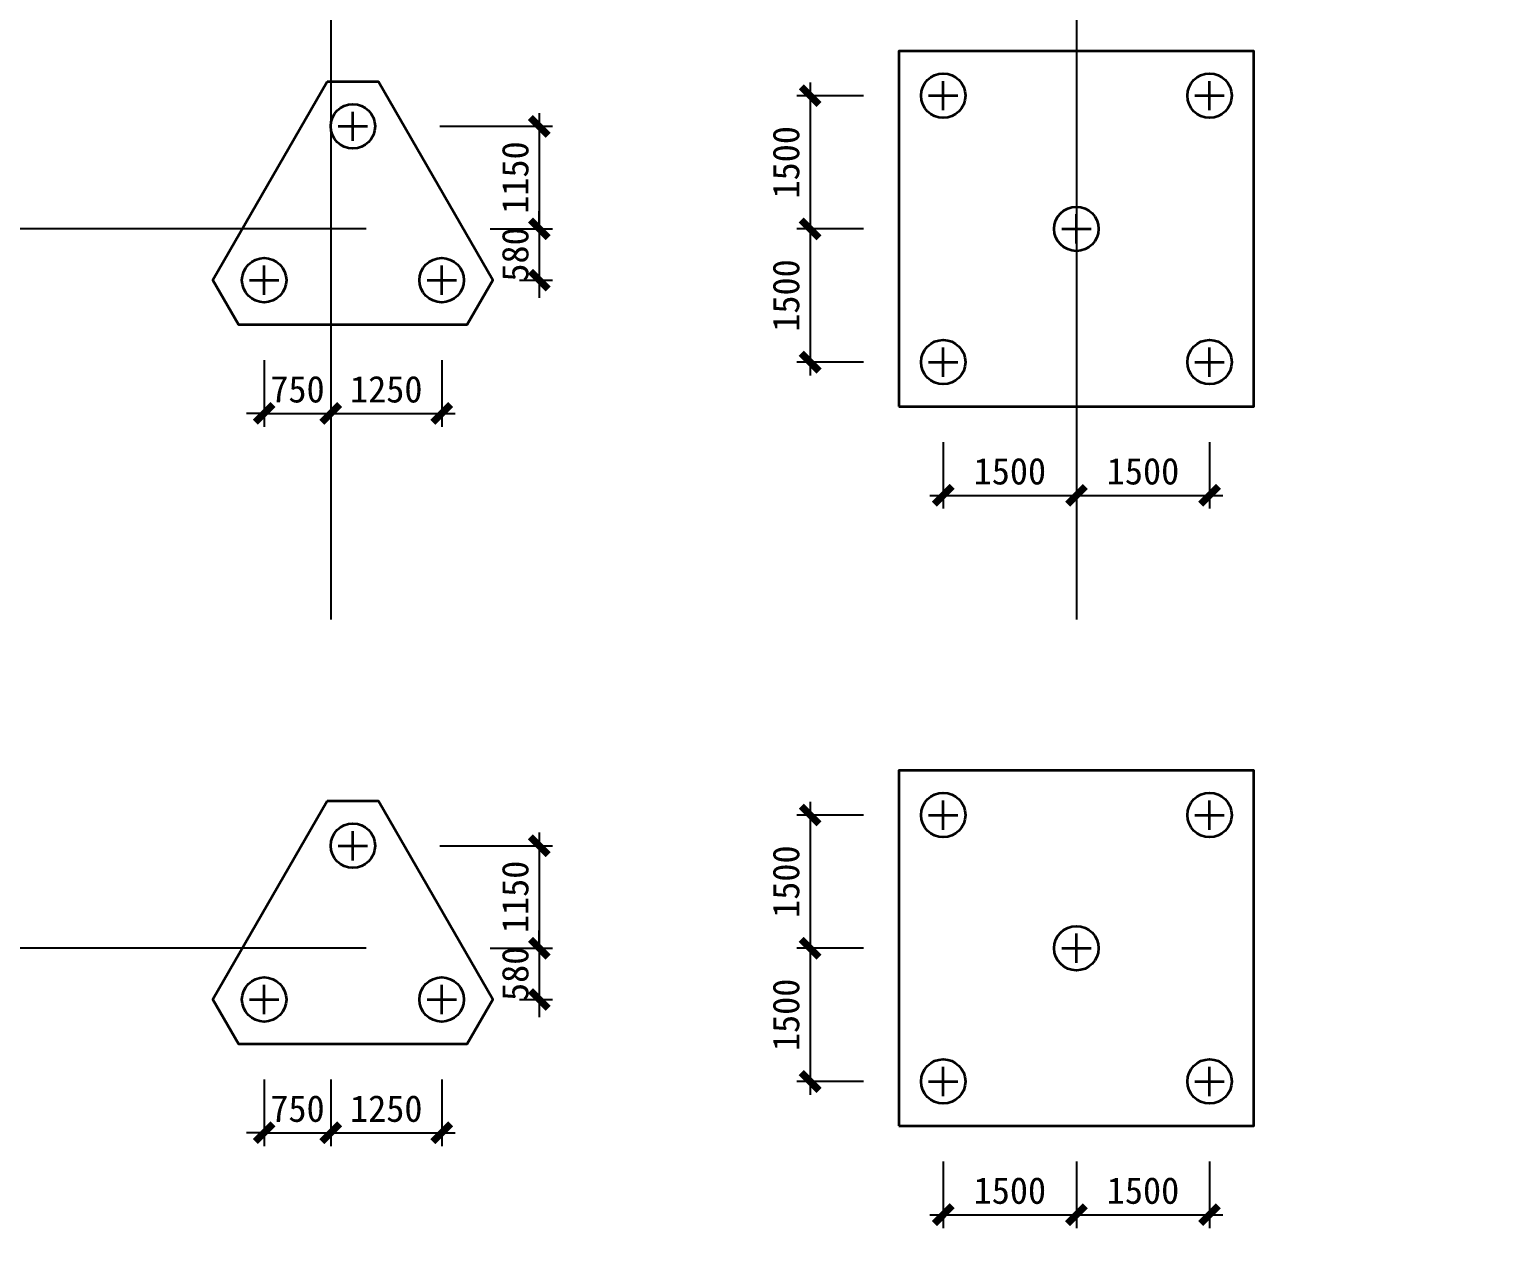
# Model space of a CAD drawing. Header units: millimetres. Extents: x -8252 to 341964, y -299084 to 206355.
# Drawn here: x 8201 to 24654, y 19134 to 32798 of the extents above; entities that cross this region are included whole.
import ezdxf

# ---------------------------------------------------------------- set-up
doc = ezdxf.new("R2010")
doc.units = ezdxf.units.MM
doc.header["$LTSCALE"] = 500
doc.header["$PDMODE"] = 2
doc.header["$PDSIZE"] = 200
doc.linetypes.add('DASHDOT', pattern=[25.4, 12.7, -6.35, 0, -6.35])
doc.layers.add('dim____', color=70, linetype='Continuous')
doc.layers.add('DOTE', color=20, linetype='DASHDOT')
doc.layers.add('s121', color=2, linetype='Continuous', lineweight=35)
doc.layers.add('zkz', color=200, linetype='Continuous', lineweight=35)
doc.styles.add('宋体', font='')
doc.styles.get('宋体').set_extended_font_data('宋体')
doc.dimstyles.new('ISO-25', dxfattribs={"dimtxt": 2.5, "dimasz": 2.5, "dimexe": 1.25, "dimexo": 0.625, "dimtad": 1, "dimtxsty": 'Standard', "dimcen": 2.5, "dimadec": 0, "dimazin": 0, "dimtfac": 1, "dimtmove": 0, "dimatfit": 3, "dimfxl": 1, "dimarcsym": 0})

# ---------------------------------------------------------------- blocks, each defined once
blk = doc.blocks.new('_ArchTick')
at = {"color": 0, "linetype": 'ByBlock', "const_width": 0.4}
blk.add_lwpolyline([(-0.5, -0.5), (0.5, 0.5)], dxfattribs=at)
blk = doc.blocks.new('*D621')
at = {"layer": 'Defpoints', "color": 0, "transparency": 16777216}
for p in [(10848, 29473), (11598, 29473), (11598, 28473)]:
    blk.add_point(p, dxfattribs=at)
at = {"layer": 'dim____', "color": 0, "lineweight": -2, "transparency": 16777216}
for p, q in [((10848, 29073), (10848, 28323)), ((11598, 29073), (11598, 28323)), ((10848, 28473), (10648, 28473)), ((10848, 28473), (11598, 28473)), ((11598, 28473), (11798, 28473))]:
    blk.add_line(p, q, dxfattribs=at)
at = {"layer": 'dim____', "color": 0, "lineweight": -2, "transparency": 16777216, "xscale": 200, "yscale": 200, "zscale": 200}
blk.add_blockref('_ArchTick', (10848, 28473), dxfattribs=at)
at = {"layer": 'dim____', "color": 0, "lineweight": -2, "transparency": 16777216, "xscale": 200, "yscale": 200, "zscale": 200, "rotation": 180}
blk.add_blockref('_ArchTick', (11598, 28473), dxfattribs=at)
at = {"layer": 'dim____', "color": 7, "transparency": 16777216, "insert": (11223, 28743), "char_height": 300, "attachment_point": 5, "style": '宋体'}
blk.add_mtext('750', dxfattribs=at)
blk = doc.blocks.new('*D622')
at = {"layer": 'Defpoints', "color": 0, "transparency": 16777216}
for p in [(11598, 29473), (12848, 29473), (12848, 28473)]:
    blk.add_point(p, dxfattribs=at)
at = {"layer": 'dim____', "color": 0, "lineweight": -2, "transparency": 16777216}
for p, q in [((11598, 29073), (11598, 28323)), ((12848, 29073), (12848, 28323)), ((11448, 28473), (12998, 28473))]:
    blk.add_line(p, q, dxfattribs=at)
at = {"layer": 'dim____', "color": 0, "lineweight": -2, "transparency": 16777216, "xscale": 200, "yscale": 200, "zscale": 200, "rotation": 180}
blk.add_blockref('_ArchTick', (11598, 28473), dxfattribs=at)
at = {"layer": 'dim____', "color": 0, "lineweight": -2, "transparency": 16777216, "xscale": 200, "yscale": 200, "zscale": 200}
blk.add_blockref('_ArchTick', (12848, 28473), dxfattribs=at)
at = {"layer": 'dim____', "color": 7, "transparency": 16777216, "insert": (12223, 28743), "char_height": 300, "attachment_point": 5, "style": '宋体'}
blk.add_mtext('1250', dxfattribs=at)
blk = doc.blocks.new('*D623')
at = {"layer": 'Defpoints', "color": 0, "transparency": 16777216}
for p in [(12425, 31705), (13092, 30550), (13947, 30550)]:
    blk.add_point(p, dxfattribs=at)
at = {"layer": 'dim____', "color": 0, "lineweight": -2, "transparency": 16777216}
for p, q in [((13947, 31855), (13947, 30400)), ((12825, 31705), (14097, 31705)), ((13492, 30550), (14097, 30550))]:
    blk.add_line(p, q, dxfattribs=at)
at = {"layer": 'dim____', "color": 0, "lineweight": -2, "transparency": 16777216, "xscale": 200, "yscale": 200, "zscale": 200}
for p, rotation in [((13947, 31705), 90), ((13947, 30550), 270)]:
    blk.add_blockref('_ArchTick', p, dxfattribs=dict(at, rotation=rotation))
at = {"layer": 'dim____', "color": 7, "transparency": 16777216, "insert": (13677, 31128), "char_height": 300, "attachment_point": 5, "rotation": 90, "style": '宋体'}
blk.add_mtext('1150', dxfattribs=at)
blk = doc.blocks.new('*D624')
at = {"layer": 'Defpoints', "color": 0, "transparency": 16777216}
for p in [(13092, 30550), (13425, 29973), (13947, 29973)]:
    blk.add_point(p, dxfattribs=at)
at = {"layer": 'dim____', "color": 0, "lineweight": -2, "transparency": 16777216}
for p, q in [((13947, 30550), (13947, 30750)), ((13392, 30550), (14097, 30550)), ((13947, 30550), (13947, 29973)), ((13725, 29973), (14097, 29973)), ((13947, 29973), (13947, 29773))]:
    blk.add_line(p, q, dxfattribs=at)
at = {"layer": 'dim____', "color": 0, "lineweight": -2, "transparency": 16777216, "xscale": 200, "yscale": 200, "zscale": 200}
for p, rotation in [((13947, 30550), 270), ((13947, 29973), 90)]:
    blk.add_blockref('_ArchTick', p, dxfattribs=dict(at, rotation=rotation))
at = {"layer": 'dim____', "color": 7, "transparency": 16777216, "insert": (13677, 30262), "char_height": 300, "attachment_point": 5, "rotation": 90, "style": '宋体'}
blk.add_mtext('580', dxfattribs=at)
blk = doc.blocks.new('*D627')
at = {"layer": 'Defpoints', "color": 0, "transparency": 16777216}
for p in [(10848, 21373), (11598, 21373), (11598, 20373)]:
    blk.add_point(p, dxfattribs=at)
at = {"layer": 'dim____', "color": 0, "lineweight": -2, "transparency": 16777216}
for p, q in [((10848, 20973), (10848, 20223)), ((11598, 20973), (11598, 20223)), ((10848, 20373), (10648, 20373)), ((10848, 20373), (11598, 20373)), ((11598, 20373), (11798, 20373))]:
    blk.add_line(p, q, dxfattribs=at)
at = {"layer": 'dim____', "color": 0, "lineweight": -2, "transparency": 16777216, "xscale": 200, "yscale": 200, "zscale": 200}
blk.add_blockref('_ArchTick', (10848, 20373), dxfattribs=at)
at = {"layer": 'dim____', "color": 0, "lineweight": -2, "transparency": 16777216, "xscale": 200, "yscale": 200, "zscale": 200, "rotation": 180}
blk.add_blockref('_ArchTick', (11598, 20373), dxfattribs=at)
at = {"layer": 'dim____', "color": 7, "transparency": 16777216, "insert": (11223, 20643), "char_height": 300, "attachment_point": 5, "style": '宋体'}
blk.add_mtext('750', dxfattribs=at)
blk = doc.blocks.new('*D628')
at = {"layer": 'Defpoints', "color": 0, "transparency": 16777216}
for p in [(11598, 21373), (12848, 21373), (12848, 20373)]:
    blk.add_point(p, dxfattribs=at)
at = {"layer": 'dim____', "color": 0, "lineweight": -2, "transparency": 16777216}
for p, q in [((11598, 20973), (11598, 20223)), ((12848, 20973), (12848, 20223)), ((11448, 20373), (12998, 20373))]:
    blk.add_line(p, q, dxfattribs=at)
at = {"layer": 'dim____', "color": 0, "lineweight": -2, "transparency": 16777216, "xscale": 200, "yscale": 200, "zscale": 200, "rotation": 180}
blk.add_blockref('_ArchTick', (11598, 20373), dxfattribs=at)
at = {"layer": 'dim____', "color": 0, "lineweight": -2, "transparency": 16777216, "xscale": 200, "yscale": 200, "zscale": 200}
blk.add_blockref('_ArchTick', (12848, 20373), dxfattribs=at)
at = {"layer": 'dim____', "color": 7, "transparency": 16777216, "insert": (12223, 20643), "char_height": 300, "attachment_point": 5, "style": '宋体'}
blk.add_mtext('1250', dxfattribs=at)
blk = doc.blocks.new('*D629')
at = {"layer": 'Defpoints', "color": 0, "transparency": 16777216}
for p in [(12425, 23605), (13092, 22450), (13947, 22450)]:
    blk.add_point(p, dxfattribs=at)
at = {"layer": 'dim____', "color": 0, "lineweight": -2, "transparency": 16777216}
for p, q in [((13947, 23755), (13947, 22300)), ((12825, 23605), (14097, 23605)), ((13492, 22450), (14097, 22450))]:
    blk.add_line(p, q, dxfattribs=at)
at = {"layer": 'dim____', "color": 0, "lineweight": -2, "transparency": 16777216, "xscale": 200, "yscale": 200, "zscale": 200}
for p, rotation in [((13947, 23605), 90), ((13947, 22450), 270)]:
    blk.add_blockref('_ArchTick', p, dxfattribs=dict(at, rotation=rotation))
at = {"layer": 'dim____', "color": 7, "transparency": 16777216, "insert": (13677, 23028), "char_height": 300, "attachment_point": 5, "rotation": 90, "style": '宋体'}
blk.add_mtext('1150', dxfattribs=at)
blk = doc.blocks.new('*D630')
at = {"layer": 'Defpoints', "color": 0, "transparency": 16777216}
for p in [(13092, 22450), (13425, 21873), (13947, 21873)]:
    blk.add_point(p, dxfattribs=at)
at = {"layer": 'dim____', "color": 0, "lineweight": -2, "transparency": 16777216}
for p, q in [((13947, 22450), (13947, 22650)), ((13392, 22450), (14097, 22450)), ((13947, 22450), (13947, 21873)), ((13725, 21873), (14097, 21873)), ((13947, 21873), (13947, 21673))]:
    blk.add_line(p, q, dxfattribs=at)
at = {"layer": 'dim____', "color": 0, "lineweight": -2, "transparency": 16777216, "xscale": 200, "yscale": 200, "zscale": 200}
for p, rotation in [((13947, 22450), 270), ((13947, 21873), 90)]:
    blk.add_blockref('_ArchTick', p, dxfattribs=dict(at, rotation=rotation))
at = {"layer": 'dim____', "color": 7, "transparency": 16777216, "insert": (13677, 22162), "char_height": 300, "attachment_point": 5, "rotation": 90, "style": '宋体'}
blk.add_mtext('580', dxfattribs=at)
blk = doc.blocks.new('*D676')
at = {"layer": 'Defpoints', "color": 0, "transparency": 16777216}
for p in [(17998, 32050), (16998, 30550), (17998, 30550)]:
    blk.add_point(p, dxfattribs=at)
at = {"layer": 'dim____', "color": 0, "lineweight": -2, "transparency": 16777216}
for p, q in [((16998, 32200), (16998, 30400)), ((17598, 32050), (16848, 32050)), ((17598, 30550), (16848, 30550))]:
    blk.add_line(p, q, dxfattribs=at)
at = {"layer": 'dim____', "color": 0, "lineweight": -2, "transparency": 16777216, "xscale": 200, "yscale": 200, "zscale": 200}
for p, rotation in [((16998, 32050), 90), ((16998, 30550), 270)]:
    blk.add_blockref('_ArchTick', p, dxfattribs=dict(at, rotation=rotation))
at = {"layer": 'dim____', "color": 7, "transparency": 16777216, "insert": (16728, 31300), "char_height": 300, "attachment_point": 5, "rotation": 90, "style": '宋体'}
blk.add_mtext('1500', dxfattribs=at)
blk = doc.blocks.new('*D677')
at = {"layer": 'Defpoints', "color": 0, "transparency": 16777216}
for p in [(17998, 30550), (16998, 29050), (17998, 29050)]:
    blk.add_point(p, dxfattribs=at)
at = {"layer": 'dim____', "color": 0, "lineweight": -2, "transparency": 16777216}
for p, q in [((16998, 30700), (16998, 28900)), ((17598, 30550), (16848, 30550)), ((17598, 29050), (16848, 29050))]:
    blk.add_line(p, q, dxfattribs=at)
at = {"layer": 'dim____', "color": 0, "lineweight": -2, "transparency": 16777216, "xscale": 200, "yscale": 200, "zscale": 200}
for p, rotation in [((16998, 30550), 90), ((16998, 29050), 270)]:
    blk.add_blockref('_ArchTick', p, dxfattribs=dict(at, rotation=rotation))
at = {"layer": 'dim____', "color": 7, "transparency": 16777216, "insert": (16728, 29800), "char_height": 300, "attachment_point": 5, "rotation": 90, "style": '宋体'}
blk.add_mtext('1500', dxfattribs=at)
blk = doc.blocks.new('*D678')
at = {"layer": 'Defpoints', "color": 0, "transparency": 16777216}
for p in [(18498, 28550), (19998, 28550), (19998, 27550)]:
    blk.add_point(p, dxfattribs=at)
at = {"layer": 'dim____', "color": 0, "lineweight": -2, "transparency": 16777216}
for p, q in [((18498, 28150), (18498, 27400)), ((19998, 28150), (19998, 27400)), ((18348, 27550), (20148, 27550))]:
    blk.add_line(p, q, dxfattribs=at)
at = {"layer": 'dim____', "color": 0, "lineweight": -2, "transparency": 16777216, "xscale": 200, "yscale": 200, "zscale": 200, "rotation": 180}
blk.add_blockref('_ArchTick', (18498, 27550), dxfattribs=at)
at = {"layer": 'dim____', "color": 0, "lineweight": -2, "transparency": 16777216, "xscale": 200, "yscale": 200, "zscale": 200}
blk.add_blockref('_ArchTick', (19998, 27550), dxfattribs=at)
at = {"layer": 'dim____', "color": 7, "transparency": 16777216, "insert": (19248, 27820), "char_height": 300, "attachment_point": 5, "style": '宋体'}
blk.add_mtext('1500', dxfattribs=at)
blk = doc.blocks.new('*D679')
at = {"layer": 'Defpoints', "color": 0, "transparency": 16777216}
for p in [(19998, 28550), (21498, 28550), (21498, 27550)]:
    blk.add_point(p, dxfattribs=at)
at = {"layer": 'dim____', "color": 0, "lineweight": -2, "transparency": 16777216}
for p, q in [((19998, 28150), (19998, 27400)), ((21498, 28150), (21498, 27400)), ((19848, 27550), (21648, 27550))]:
    blk.add_line(p, q, dxfattribs=at)
at = {"layer": 'dim____', "color": 0, "lineweight": -2, "transparency": 16777216, "xscale": 200, "yscale": 200, "zscale": 200, "rotation": 180}
blk.add_blockref('_ArchTick', (19998, 27550), dxfattribs=at)
at = {"layer": 'dim____', "color": 0, "lineweight": -2, "transparency": 16777216, "xscale": 200, "yscale": 200, "zscale": 200}
blk.add_blockref('_ArchTick', (21498, 27550), dxfattribs=at)
at = {"layer": 'dim____', "color": 7, "transparency": 16777216, "insert": (20748, 27820), "char_height": 300, "attachment_point": 5, "style": '宋体'}
blk.add_mtext('1500', dxfattribs=at)
blk = doc.blocks.new('*D688')
at = {"layer": 'Defpoints', "color": 0, "transparency": 16777216}
for p in [(17998, 23950), (16998, 22450), (17998, 22450)]:
    blk.add_point(p, dxfattribs=at)
at = {"layer": 'dim____', "color": 0, "lineweight": -2, "transparency": 16777216}
for p, q in [((16998, 24100), (16998, 22300)), ((17598, 23950), (16848, 23950)), ((17598, 22450), (16848, 22450))]:
    blk.add_line(p, q, dxfattribs=at)
at = {"layer": 'dim____', "color": 0, "lineweight": -2, "transparency": 16777216, "xscale": 200, "yscale": 200, "zscale": 200}
for p, rotation in [((16998, 23950), 90), ((16998, 22450), 270)]:
    blk.add_blockref('_ArchTick', p, dxfattribs=dict(at, rotation=rotation))
at = {"layer": 'dim____', "color": 7, "transparency": 16777216, "insert": (16728, 23200), "char_height": 300, "attachment_point": 5, "rotation": 90, "style": '宋体'}
blk.add_mtext('1500', dxfattribs=at)
blk = doc.blocks.new('*D689')
at = {"layer": 'Defpoints', "color": 0, "transparency": 16777216}
for p in [(17998, 22450), (16998, 20950), (17998, 20950)]:
    blk.add_point(p, dxfattribs=at)
at = {"layer": 'dim____', "color": 0, "lineweight": -2, "transparency": 16777216}
for p, q in [((16998, 22600), (16998, 20800)), ((17598, 22450), (16848, 22450)), ((17598, 20950), (16848, 20950))]:
    blk.add_line(p, q, dxfattribs=at)
at = {"layer": 'dim____', "color": 0, "lineweight": -2, "transparency": 16777216, "xscale": 200, "yscale": 200, "zscale": 200}
for p, rotation in [((16998, 22450), 90), ((16998, 20950), 270)]:
    blk.add_blockref('_ArchTick', p, dxfattribs=dict(at, rotation=rotation))
at = {"layer": 'dim____', "color": 7, "transparency": 16777216, "insert": (16728, 21700), "char_height": 300, "attachment_point": 5, "rotation": 90, "style": '宋体'}
blk.add_mtext('1500', dxfattribs=at)
blk = doc.blocks.new('*D690')
at = {"layer": 'Defpoints', "color": 0, "transparency": 16777216}
for p in [(18498, 20450), (19998, 20450), (19998, 19450)]:
    blk.add_point(p, dxfattribs=at)
at = {"layer": 'dim____', "color": 0, "lineweight": -2, "transparency": 16777216}
for p, q in [((18498, 20050), (18498, 19300)), ((19998, 20050), (19998, 19300)), ((18348, 19450), (20148, 19450))]:
    blk.add_line(p, q, dxfattribs=at)
at = {"layer": 'dim____', "color": 0, "lineweight": -2, "transparency": 16777216, "xscale": 200, "yscale": 200, "zscale": 200, "rotation": 180}
blk.add_blockref('_ArchTick', (18498, 19450), dxfattribs=at)
at = {"layer": 'dim____', "color": 0, "lineweight": -2, "transparency": 16777216, "xscale": 200, "yscale": 200, "zscale": 200}
blk.add_blockref('_ArchTick', (19998, 19450), dxfattribs=at)
at = {"layer": 'dim____', "color": 7, "transparency": 16777216, "insert": (19248, 19720), "char_height": 300, "attachment_point": 5, "style": '宋体'}
blk.add_mtext('1500', dxfattribs=at)
blk = doc.blocks.new('*D691')
at = {"layer": 'Defpoints', "color": 0, "transparency": 16777216}
for p in [(19998, 20450), (21498, 20450), (21498, 19450)]:
    blk.add_point(p, dxfattribs=at)
at = {"layer": 'dim____', "color": 0, "lineweight": -2, "transparency": 16777216}
for p, q in [((19998, 20050), (19998, 19300)), ((21498, 20050), (21498, 19300)), ((19848, 19450), (21648, 19450))]:
    blk.add_line(p, q, dxfattribs=at)
at = {"layer": 'dim____', "color": 0, "lineweight": -2, "transparency": 16777216, "xscale": 200, "yscale": 200, "zscale": 200, "rotation": 180}
blk.add_blockref('_ArchTick', (19998, 19450), dxfattribs=at)
at = {"layer": 'dim____', "color": 0, "lineweight": -2, "transparency": 16777216, "xscale": 200, "yscale": 200, "zscale": 200}
blk.add_blockref('_ArchTick', (21498, 19450), dxfattribs=at)
at = {"layer": 'dim____', "color": 7, "transparency": 16777216, "insert": (20748, 19720), "char_height": 300, "attachment_point": 5, "style": '宋体'}
blk.add_mtext('1500', dxfattribs=at)

msp = doc.modelspace()

# ---------------------------------------------------------------- linework, layer by layer
at = {"layer": 'DOTE', "ltscale": 5}
for p, q in [((11597.528, 57900.374), (11597.528, -3449.626)), ((19997.714, 57900.374), (19997.714, -3448.903)), ((75497.528, 30550.374), (-3452.472, 30550.374)), ((75497.528, 22450.374), (-3452.472, 22450.374))]:
    msp.add_line(p, q, dxfattribs=at)
at = {"layer": 's121'}
for points in [[(17997.528, 28550.374), (21997.528, 28550.374), (21997.528, 32550.374), (17997.528, 32550.374)], [(11558.853, 32205.075), (10270.179, 29973.022), (10558.853, 29473.022), (13136.204, 29473.024), (13424.879, 29973.024), (12136.203, 32205.075)], [(17997.528, 20450.374), (21997.528, 20450.374), (21997.528, 24450.374), (17997.528, 24450.374)], [(11558.853, 24105.075), (10270.179, 21873.022), (10558.853, 21373.022), (13136.204, 21373.024), (13424.879, 21873.024), (12136.203, 24105.075)]]:
    msp.add_lwpolyline(points, close=True, dxfattribs=at)
at = {"layer": 'zkz'}
for p, q in [((18497.528, 31885.374), (18497.528, 32215.374)), ((21497.528, 31885.374), (21497.528, 32215.374)), ((18332.528, 32050.374), (18662.528, 32050.374)), ((21332.528, 32050.374), (21662.528, 32050.374)), ((11847.528, 31540.075), (11847.528, 31870.075)), ((11682.528, 31705.075), (12012.528, 31705.075)), ((19997.528, 30385.374), (19997.528, 30715.374)), ((19832.528, 30550.374), (20162.528, 30550.374)), ((10847.528, 29808.024), (10847.528, 30138.024)), ((12847.528, 29808.024), (12847.528, 30138.024)), ((10682.528, 29973.024), (11012.528, 29973.024)), ((12682.528, 29973.024), (13012.528, 29973.024)), ((18497.528, 28885.374), (18497.528, 29215.374)), ((21497.528, 28885.374), (21497.528, 29215.374)), ((18332.528, 29050.374), (18662.528, 29050.374)), ((21332.528, 29050.374), (21662.528, 29050.374)), ((18497.528, 23785.374), (18497.528, 24115.374)), ((21497.528, 23785.374), (21497.528, 24115.374)), ((18332.528, 23950.374), (18662.528, 23950.374)), ((21332.528, 23950.374), (21662.528, 23950.374)), ((11847.528, 23440.075), (11847.528, 23770.075)), ((11682.528, 23605.075), (12012.528, 23605.075)), ((19997.528, 22285.374), (19997.528, 22615.374)), ((19832.528, 22450.374), (20162.528, 22450.374)), ((10847.528, 21708.024), (10847.528, 22038.024)), ((12847.528, 21708.024), (12847.528, 22038.024)), ((10682.528, 21873.024), (11012.528, 21873.024)), ((12682.528, 21873.024), (13012.528, 21873.024)), ((18497.528, 20785.374), (18497.528, 21115.374)), ((21497.528, 20785.374), (21497.528, 21115.374)), ((18332.528, 20950.374), (18662.528, 20950.374)), ((21332.528, 20950.374), (21662.528, 20950.374))]:
    msp.add_line(p, q, dxfattribs=at)
for centre in [(18497.528, 32050.374), (21497.528, 32050.374), (11847.528, 31705.075), (19997.528, 30550.374), (10847.528, 29973.024), (12847.528, 29973.024), (18497.528, 29050.374), (21497.528, 29050.374), (18497.528, 23950.374), (21497.528, 23950.374), (11847.528, 23605.075), (19997.528, 22450.374), (10847.528, 21873.024), (12847.528, 21873.024), (18497.528, 20950.374), (21497.528, 20950.374)]:
    msp.add_circle(centre, 250, dxfattribs=at)

# ---------------------------------------------------------------- dimensions: what is measured, and where the dimension line sits
at = {"layer": 'dim____'}
for base, p1, p2, override, picture, middle in [((16997.528, 30550.374), (17997.528, 32050.374), (17997.528, 30550.374), {"dimtxt": 300, "dimasz": 200, "dimexe": 150, "dimexo": 400, "dimgap": 120, "dimtad": 1, "dimrnd": 10, "dimtxsty": '宋体', "dimblk1": 'ArchTick', "dimblk2": 'ArchTick', "dimsah": 1, "dimdle": 150, "dimclrt": 7, "dimtix": 1, "dimtmove": 0}, '*D676', (16727.528, 31300.374)), ((13947.207, 30550.374), (12424.879, 31705.073), (13091.546, 30550.374), {"dimtxt": 300, "dimasz": 200, "dimexe": 150, "dimexo": 400, "dimgap": 120, "dimtad": 1, "dimrnd": 10, "dimtxsty": '宋体', "dimblk1": 'ArchTick', "dimblk2": 'ArchTick', "dimsah": 1, "dimdle": 150, "dimclrt": 7, "dimtix": 1, "dimtmove": 0}, '*D623', (13677.207, 31127.723)), ((13947.207, 29973.022), (13091.546, 30550.374), (13424.878, 29973.022), {"dimtxt": 300, "dimasz": 200, "dimexe": 150, "dimexo": 300, "dimgap": 120, "dimtad": 1, "dimrnd": 10, "dimtxsty": '宋体', "dimblk1": 'ArchTick', "dimblk2": 'ArchTick', "dimsah": 1, "dimdle": 150, "dimclrt": 7, "dimtix": 1, "dimtmove": 0}, '*D624', (13677.207, 30261.698)), ((16997.528, 29050.374), (17997.528, 30550.374), (17997.528, 29050.374), {"dimtxt": 300, "dimasz": 200, "dimexe": 150, "dimexo": 400, "dimgap": 120, "dimtad": 1, "dimrnd": 10, "dimtxsty": '宋体', "dimblk1": 'ArchTick', "dimblk2": 'ArchTick', "dimsah": 1, "dimdle": 150, "dimclrt": 7, "dimtix": 1, "dimtmove": 0}, '*D677', (16727.528, 29800.374)), ((16997.528, 22450.374), (17997.528, 23950.374), (17997.528, 22450.374), {"dimtxt": 300, "dimasz": 200, "dimexe": 150, "dimexo": 400, "dimgap": 120, "dimtad": 1, "dimrnd": 10, "dimtxsty": '宋体', "dimblk1": 'ArchTick', "dimblk2": 'ArchTick', "dimsah": 1, "dimdle": 150, "dimclrt": 7, "dimtix": 1, "dimtmove": 0}, '*D688', (16727.528, 23200.374)), ((13947.207, 22450.376), (12424.879, 23605.075), (13091.546, 22450.376), {"dimtxt": 300, "dimasz": 200, "dimexe": 150, "dimexo": 400, "dimgap": 120, "dimtad": 1, "dimrnd": 10, "dimtxsty": '宋体', "dimblk1": 'ArchTick', "dimblk2": 'ArchTick', "dimsah": 1, "dimdle": 150, "dimclrt": 7, "dimtix": 1, "dimtmove": 0}, '*D629', (13677.207, 23027.725)), ((13947.207, 21873.024), (13091.546, 22450.376), (13424.878, 21873.024), {"dimtxt": 300, "dimasz": 200, "dimexe": 150, "dimexo": 300, "dimgap": 120, "dimtad": 1, "dimrnd": 10, "dimtxsty": '宋体', "dimblk1": 'ArchTick', "dimblk2": 'ArchTick', "dimsah": 1, "dimdle": 150, "dimclrt": 7, "dimtix": 1, "dimtmove": 0}, '*D630', (13677.207, 22161.7)), ((16997.528, 20950.374), (17997.528, 22450.374), (17997.528, 20950.374), {"dimtxt": 300, "dimasz": 200, "dimexe": 150, "dimexo": 400, "dimgap": 120, "dimtad": 1, "dimrnd": 10, "dimtxsty": '宋体', "dimblk1": 'ArchTick', "dimblk2": 'ArchTick', "dimsah": 1, "dimdle": 150, "dimclrt": 7, "dimtix": 1, "dimtmove": 0}, '*D689', (16727.528, 21700.374))]:
    dim = msp.add_linear_dim(base=base, p1=p1, p2=p2, angle=90, dimstyle='ISO-25', override=override, dxfattribs=at)
    dim.commit()
    dim.dimension.update_dxf_attribs({"geometry": picture, "text_midpoint": middle})
for base, p1, p2, picture, middle in [((11597.528, 28473.022), (10847.63, 29473.022), (11597.528, 29473.022), '*D621', (11222.579, 28743.022)), ((12847.63, 28473.022), (11597.528, 29473.022), (12847.63, 29473.022), '*D622', (12222.579, 28743.022)), ((19997.528, 27550.374), (18497.528, 28550.374), (19997.528, 28550.374), '*D678', (19247.528, 27820.374)), ((21497.528, 27550.374), (19997.528, 28550.374), (21497.528, 28550.374), '*D679', (20747.528, 27820.374)), ((11597.528, 20373.024), (10847.63, 21373.024), (11597.528, 21373.024), '*D627', (11222.579, 20643.024)), ((12847.63, 20373.024), (11597.528, 21373.024), (12847.63, 21373.024), '*D628', (12222.579, 20643.024)), ((19997.528, 19450.374), (18497.528, 20450.374), (19997.528, 20450.374), '*D690', (19247.528, 19720.374)), ((21497.528, 19450.374), (19997.528, 20450.374), (21497.528, 20450.374), '*D691', (20747.528, 19720.374))]:
    dim = msp.add_linear_dim(base=base, p1=p1, p2=p2, dimstyle='ISO-25', override={"dimtxt": 300, "dimasz": 200, "dimexe": 150, "dimexo": 400, "dimgap": 120, "dimtad": 1, "dimrnd": 10, "dimtxsty": '宋体', "dimblk1": 'ArchTick', "dimblk2": 'ArchTick', "dimsah": 1, "dimdle": 150, "dimclrt": 7, "dimtix": 1, "dimtmove": 0}, dxfattribs=at)
    dim.commit()
    dim.dimension.update_dxf_attribs({"geometry": picture, "text_midpoint": middle})

doc.saveas('drawing.dxf')
